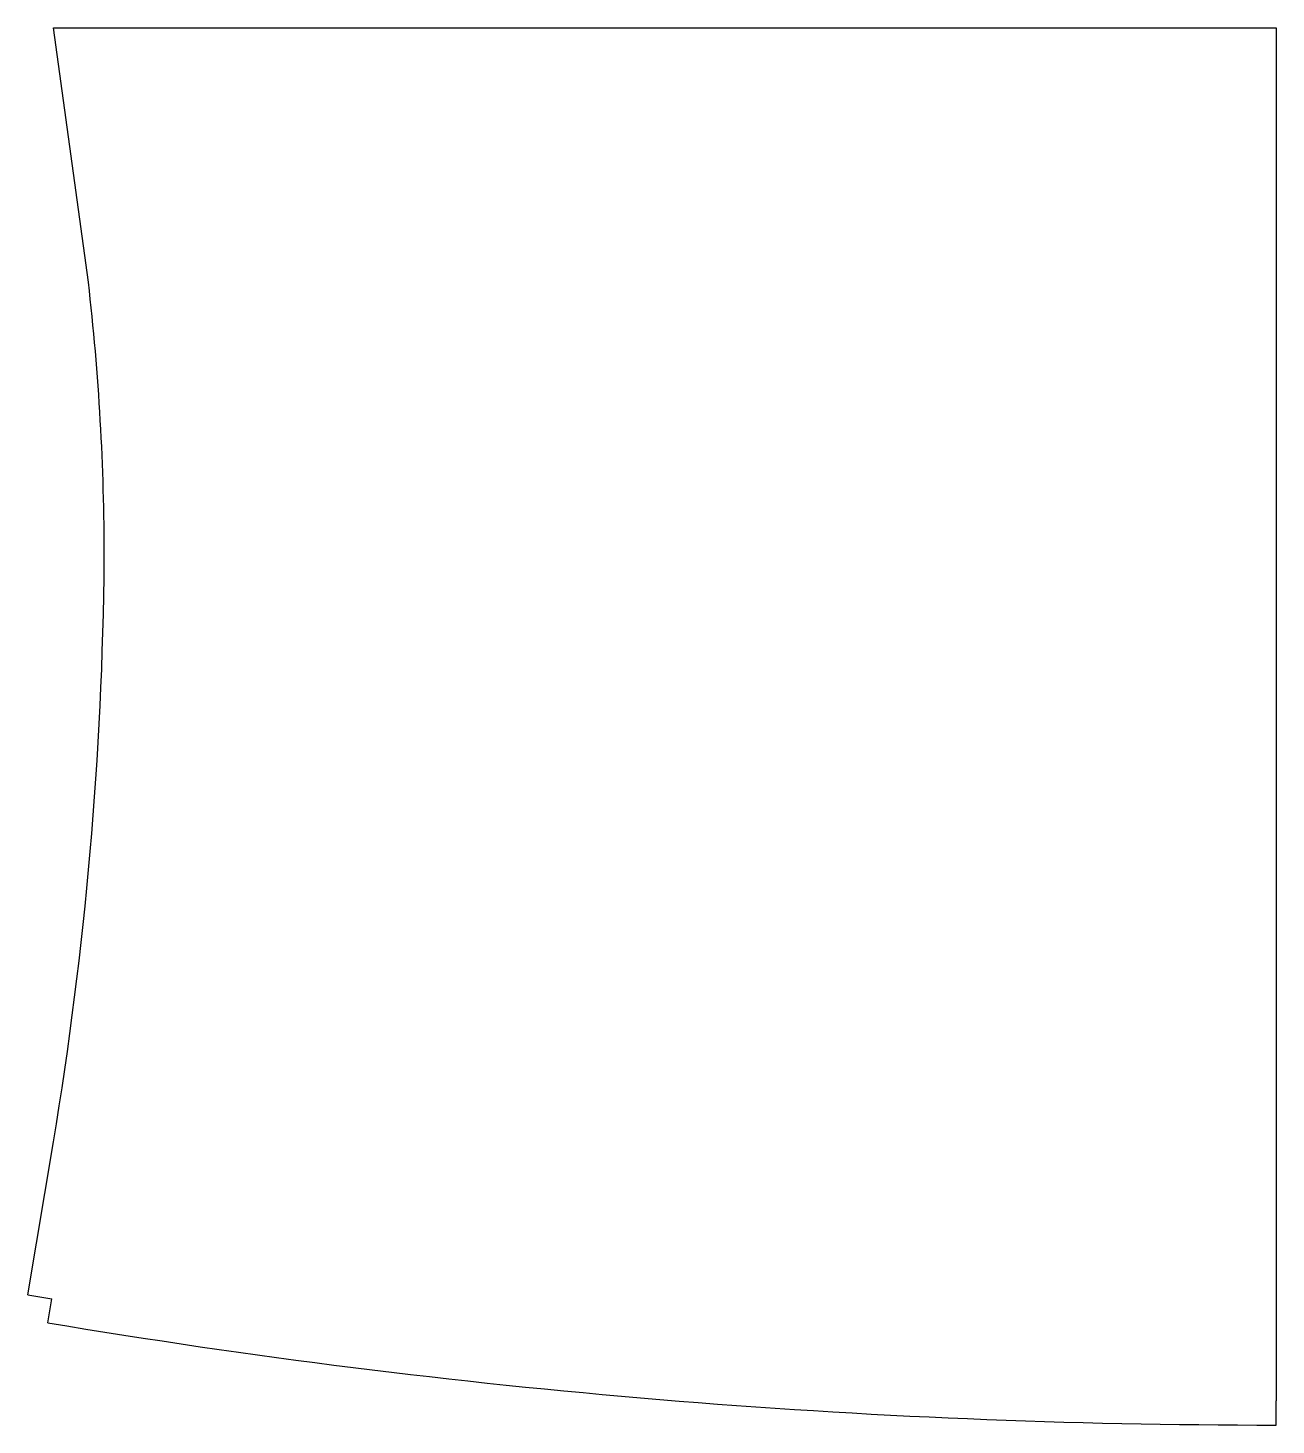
# Model space of a CAD drawing. Extents: x 87.1 to 100, y 6.8 to 21.2.
import ezdxf

# ---------------------------------------------------------------- set-up
doc = ezdxf.new("R2010")
doc.units = 0
doc.header["$MEASUREMENT"] = 0
doc.layers.add('2A_L_SEAM_ALLOWANCE_3', color=5, linetype='Continuous')

msp = doc.modelspace()

# ---------------------------------------------------------------- linework, layer by layer
at = {"layer": '2A_L_SEAM_ALLOWANCE_3', "color": 5, "linetype": 'Continuous', "lineweight": 25}
for p, q in [((87.357, 21.202), (100, 21.202)), ((87.718, 18.574), (87.357, 21.202)), ((100, 21.202), (100, 7)), ((87.093, 8.096), (87.357, 9.679)), ((87.093, 8.096), (87.34, 8.055)), ((87.299, 7.808), (87.34, 8.055)), ((100, 6.75), (100, 7))]:
    msp.add_line(p, q, dxfattribs=at)
for centre, radius, start, end in [((62.786, 15.705), 25.097, 0.0025, 6.564), ((49.133, 16.049), 38.751, -9.4623, -0.5077), ((100, 83.487), 76.737, -99.52728, -90)]:
    msp.add_arc(centre, radius, start, end, dxfattribs=at)

doc.saveas('drawing.dxf')
